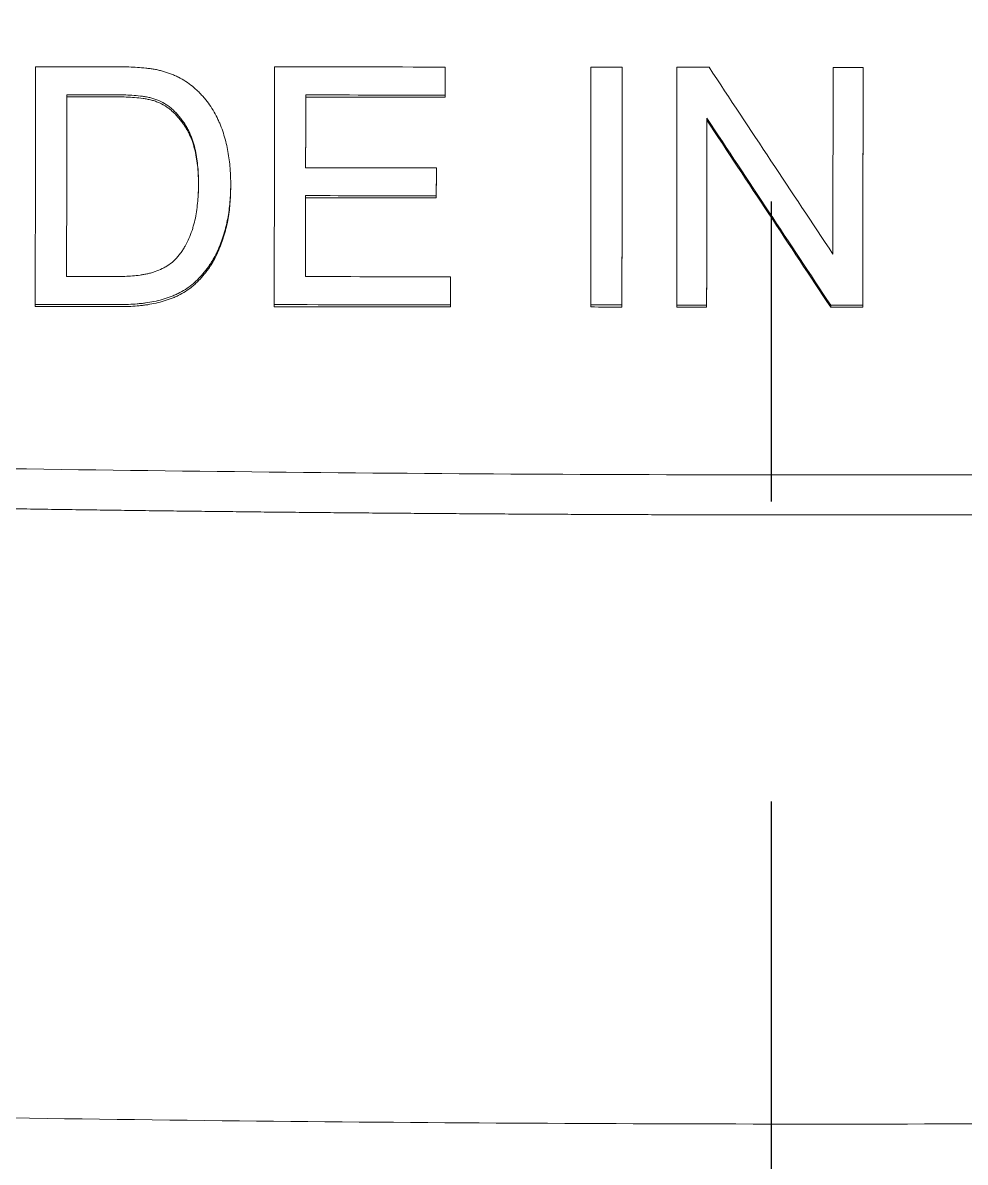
# Model space of a CAD drawing. Header units: millimetres. Extents: x 2433 to 4809, y -10272 to -6912.
# Drawn here: x 3178.15 to 3198.1, y -7682.22 to -7658.1 of the extents above; entities that cross this region are included whole.
import ezdxf

# ---------------------------------------------------------------- set-up
doc = ezdxf.new("R2010")
doc.units = ezdxf.units.MM
doc.linetypes.add('CENTERX2', pattern=[101.6, 63.5, -12.7, 12.7, -12.7])
doc.layers.add('CENTER', color=1, linetype='CENTERX2')

msp = doc.modelspace()

# ---------------------------------------------------------------- linework, layer by layer
at = {"linetype": 'Continuous', "lineweight": 18, "extrusion": (-1.22465e-16, -1, 0)}
for p, q in [((3187.096, -7659.039), (3187.096, -7659.083)), ((3190.841, -7659.043), (3190.841, -7659.087)), ((3195.939, -7659.049), (3195.939, -7659.093)), ((3179.084, -7659.626), (3179.084, -7659.67)), ((3184.142, -7659.63), (3184.142, -7659.674)), ((3187.095, -7659.633), (3187.095, -7659.676)), ((3192.633, -7660.122), (3192.633, -7660.166)), ((3186.907, -7661.174), (3186.907, -7661.218)), ((3184.139, -7661.761), (3184.139, -7661.805)), ((3186.906, -7661.764), (3186.906, -7661.808)), ((3187.207, -7663.478), (3187.207, -7663.522)), ((3178.416, -7664.108), (3178.416, -7664.064)), ((3183.475, -7664.068), (3183.475, -7664.112)), ((3187.206, -7664.071), (3187.206, -7664.115)), ((3190.173, -7664.074), (3190.173, -7664.118)), ((3190.835, -7664.075), (3190.835, -7664.119)), ((3191.994, -7664.076), (3191.994, -7664.12)), ((3192.628, -7664.077), (3192.628, -7664.121)), ((3195.254, -7664.08), (3195.254, -7664.124)), ((3195.934, -7664.081), (3195.934, -7664.125))]:
    msp.add_line(p, q, dxfattribs=at)
at = {"linetype": 'Continuous', "lineweight": 18}
for points, degree in [([(3178.422, -7659.033), (3178.42, -7660.71), (3178.418, -7662.387), (3178.416, -7664.064)], 3), ([(3183.481, -7659.036), (3183.479, -7660.714), (3183.477, -7662.391), (3183.475, -7664.068)], 3), ([(3187.096, -7659.039), (3185.891, -7659.038), (3184.686, -7659.037), (3183.481, -7659.036)], 3), ([(3187.095, -7659.633), (3187.095, -7659.435), (3187.096, -7659.237), (3187.096, -7659.039)], 3), ([(3187.095, -7659.676), (3187.095, -7659.479), (3187.096, -7659.281), (3187.096, -7659.083)], 3), ([(3190.178, -7659.042), (3190.176, -7660.72), (3190.175, -7662.397), (3190.173, -7664.074)], 3), ([(3190.841, -7659.043), (3190.62, -7659.043), (3190.399, -7659.042), (3190.178, -7659.042)], 3), ([(3190.835, -7664.075), (3190.837, -7662.398), (3190.839, -7660.721), (3190.841, -7659.043)], 3), ([(3190.835, -7664.119), (3190.837, -7662.442), (3190.839, -7660.764), (3190.841, -7659.087)], 3), ([(3192, -7659.044), (3191.998, -7660.722), (3191.996, -7662.399), (3191.994, -7664.076)], 3), ([(3192.679, -7659.045), (3192.453, -7659.045), (3192.226, -7659.044), (3192, -7659.044)], 3), ([(3195.3, -7662.998), (3194.427, -7661.681), (3193.553, -7660.363), (3192.679, -7659.045)], 3), ([(3195.305, -7659.048), (3195.303, -7660.365), (3195.302, -7661.682), (3195.3, -7662.998)], 3), ([(3195.939, -7659.049), (3195.728, -7659.048), (3195.516, -7659.048), (3195.305, -7659.048)], 3), ([(3195.934, -7664.081), (3195.936, -7662.404), (3195.938, -7660.726), (3195.939, -7659.049)], 3), ([(3195.934, -7664.125), (3195.936, -7662.448), (3195.938, -7660.77), (3195.939, -7659.093)], 3), ([(3179.08, -7663.471), (3179.081, -7662.19), (3179.083, -7660.908), (3179.084, -7659.626)], 3), ([(3184.14, -7661.172), (3184.14, -7660.658), (3184.141, -7660.144), (3184.142, -7659.63)], 3), ([(3184.142, -7659.63), (3185.126, -7659.631), (3186.111, -7659.632), (3187.095, -7659.633)], 3), ([(3179.08, -7663.471), (3179.081, -7662.204), (3179.083, -7660.937), (3179.084, -7659.67)], 3), ([(3184.14, -7661.172), (3184.14, -7660.673), (3184.141, -7660.173), (3184.142, -7659.674)], 3), ([(3184.142, -7659.674), (3185.126, -7659.675), (3186.111, -7659.676), (3187.095, -7659.676)], 3), ([(3192.628, -7664.077), (3192.63, -7662.759), (3192.631, -7661.44), (3192.633, -7660.122)], 3), ([(3192.633, -7660.122), (3193.507, -7661.441), (3194.381, -7662.761), (3195.254, -7664.08)], 3), ([(3192.628, -7664.121), (3192.63, -7662.803), (3192.631, -7661.484), (3192.633, -7660.166)], 3), ([(3192.633, -7660.166), (3193.507, -7661.485), (3194.381, -7662.805), (3195.254, -7664.124)], 3), ([(3186.907, -7661.174), (3185.984, -7661.173), (3185.062, -7661.173), (3184.14, -7661.172)], 3), ([(3186.906, -7661.764), (3186.906, -7661.567), (3186.906, -7661.371), (3186.907, -7661.174)], 3), ([(3186.906, -7661.808), (3186.906, -7661.611), (3186.906, -7661.415), (3186.907, -7661.218)], 3), ([(3182.553, -7661.51), (3182.553, -7661.488), (3182.553, -7661.466)], 2), ([(3184.137, -7663.475), (3184.138, -7662.904), (3184.139, -7662.333), (3184.139, -7661.761)], 3), ([(3184.137, -7663.475), (3184.138, -7662.919), (3184.139, -7662.362), (3184.139, -7661.805)], 3), ([(3184.139, -7661.761), (3185.061, -7661.762), (3185.984, -7661.763), (3186.906, -7661.764)], 3), ([(3184.139, -7661.805), (3185.061, -7661.806), (3185.984, -7661.807), (3186.906, -7661.808)], 3), ([(3180.146, -7663.472), (3179.791, -7663.472), (3179.435, -7663.472), (3179.08, -7663.471)], 3), ([(3187.207, -7663.478), (3186.184, -7663.477), (3185.16, -7663.476), (3184.137, -7663.475)], 3), ([(3187.206, -7664.071), (3187.207, -7663.874), (3187.207, -7663.676), (3187.207, -7663.478)], 3), ([(3187.206, -7664.115), (3187.207, -7663.917), (3187.207, -7663.72), (3187.207, -7663.522)], 3), ([(3183.475, -7664.068), (3184.719, -7664.069), (3185.963, -7664.07), (3187.206, -7664.071)], 3), ([(3183.475, -7664.112), (3184.719, -7664.113), (3185.963, -7664.114), (3187.206, -7664.115)], 3), ([(3190.173, -7664.074), (3190.393, -7664.075), (3190.614, -7664.075), (3190.835, -7664.075)], 3), ([(3190.173, -7664.118), (3190.393, -7664.118), (3190.614, -7664.119), (3190.835, -7664.119)], 3), ([(3191.994, -7664.076), (3192.206, -7664.077), (3192.417, -7664.077), (3192.628, -7664.077)], 3), ([(3191.994, -7664.12), (3192.206, -7664.12), (3192.417, -7664.121), (3192.628, -7664.121)], 3), ([(3195.254, -7664.08), (3195.481, -7664.08), (3195.707, -7664.081), (3195.934, -7664.081)], 3), ([(3195.254, -7664.124), (3195.481, -7664.124), (3195.707, -7664.124), (3195.934, -7664.125)], 3)]:
    msp.add_open_spline(points, degree=degree, dxfattribs=at)
for points, knots in [([(3178.416, -7664.064), (3178.896, -7664.065), (3179.495, -7664.065), (3180.094, -7664.066), (3180.243, -7664.066), (3180.273, -7664.066), (3180.333, -7664.065), (3180.363, -7664.064), (3180.453, -7664.06), (3180.513, -7664.057), (3180.603, -7664.049), (3180.633, -7664.046), (3180.692, -7664.04), (3180.722, -7664.036), (3180.811, -7664.024), (3180.87, -7664.014), (3180.987, -7663.99), (3181.045, -7663.976), (3181.16, -7663.943), (3181.217, -7663.925), (3181.302, -7663.893), (3181.33, -7663.882), (3181.385, -7663.859), (3181.413, -7663.846), (3181.493, -7663.807), (3181.545, -7663.778), (3181.645, -7663.714), (3181.693, -7663.678), (3181.763, -7663.621), (3181.786, -7663.601), (3181.83, -7663.56), (3181.851, -7663.539), (3181.914, -7663.475), (3181.954, -7663.43), (3182.011, -7663.361), (3182.03, -7663.337), (3182.066, -7663.29), (3182.084, -7663.265), (3182.118, -7663.216), (3182.134, -7663.191), (3182.166, -7663.139), (3182.181, -7663.113), (3182.224, -7663.035), (3182.251, -7662.982), (3182.325, -7662.819), (3182.366, -7662.708), (3182.411, -7662.566), (3182.42, -7662.537), (3182.437, -7662.48), (3182.444, -7662.451), (3182.467, -7662.364), (3182.479, -7662.305), (3182.512, -7662.13), (3182.528, -7662.012), (3182.548, -7661.776), (3182.553, -7661.658), (3182.554, -7661.48), (3182.553, -7661.421), (3182.55, -7661.332), (3182.548, -7661.302), (3182.545, -7661.242), (3182.543, -7661.212), (3182.531, -7661.063), (3182.516, -7660.945), (3182.474, -7660.712), (3182.446, -7660.597), (3182.394, -7660.426), (3182.375, -7660.37), (3182.343, -7660.286), (3182.332, -7660.258), (3182.309, -7660.203), (3182.297, -7660.176), (3182.233, -7660.041), (3182.174, -7659.938), (3182.072, -7659.792), (3182.036, -7659.744), (3181.978, -7659.675), (3181.958, -7659.653), (3181.918, -7659.609), (3181.876, -7659.566), (3181.833, -7659.525), (3181.789, -7659.486), (3181.767, -7659.466), (3181.698, -7659.41), (3181.603, -7659.34), (3181.499, -7659.281), (3181.419, -7659.24), (3181.391, -7659.227), (3181.337, -7659.203), (3181.254, -7659.169), (3181.169, -7659.142), (3181.082, -7659.118), (3181.053, -7659.111), (3180.995, -7659.097), (3180.966, -7659.092), (3180.907, -7659.081), (3180.877, -7659.077), (3180.817, -7659.068), (3180.787, -7659.065), (3180.698, -7659.055), (3180.638, -7659.05), (3180.459, -7659.039), (3180.339, -7659.035), (3180.189, -7659.034), (3180.16, -7659.034), (3180.1, -7659.034), (3180.01, -7659.034), (3179.441, -7659.033), (3178.901, -7659.033), (3178.422, -7659.033)], [0, 0, 0, 0, 0.125, 0.15625, 0.15625, 0.164062, 0.164062, 0.171875, 0.171875, 0.1875, 0.1875, 0.195312, 0.195312, 0.203125, 0.203125, 0.21875, 0.21875, 0.234375, 0.234375, 0.25, 0.25, 0.257812, 0.257812, 0.265625, 0.265625, 0.28125, 0.28125, 0.296875, 0.296875, 0.304687, 0.304687, 0.3125, 0.3125, 0.328125, 0.328125, 0.335937, 0.335937, 0.34375, 0.34375, 0.351562, 0.351562, 0.359375, 0.359375, 0.375, 0.375, 0.40625, 0.40625, 0.414062, 0.414062, 0.421875, 0.421875, 0.4375, 0.4375, 0.46875, 0.46875, 0.5, 0.5, 0.515625, 0.515625, 0.523437, 0.523437, 0.53125, 0.53125, 0.5625, 0.5625, 0.59375, 0.59375, 0.609375, 0.609375, 0.617187, 0.617187, 0.625, 0.625, 0.65625, 0.65625, 0.671875, 0.671875, 0.679687, 0.679687, 0.6875, 0.695312, 0.695312, 0.703125, 0.703125, 0.71875, 0.734375, 0.734375, 0.742187, 0.742187, 0.75, 0.765625, 0.765625, 0.773437, 0.773437, 0.78125, 0.78125, 0.789062, 0.789062, 0.796875, 0.796875, 0.8125, 0.8125, 0.84375, 0.84375, 0.851562, 0.851562, 0.859375, 0.875, 1, 1, 1, 1]), ([(3179.084, -7659.626), (3179.322, -7659.627), (3179.618, -7659.627), (3179.945, -7659.627), (3180.034, -7659.627), (3180.093, -7659.627), (3180.123, -7659.627), (3180.212, -7659.627), (3180.271, -7659.628), (3180.39, -7659.632), (3180.449, -7659.636), (3180.567, -7659.645), (3180.627, -7659.651), (3180.715, -7659.663), (3180.745, -7659.668), (3180.803, -7659.678), (3180.833, -7659.684), (3180.877, -7659.695), (3180.892, -7659.699), (3180.921, -7659.707), (3180.935, -7659.712), (3180.979, -7659.726), (3181.007, -7659.737), (3181.089, -7659.773), (3181.142, -7659.802), (3181.217, -7659.853), (3181.242, -7659.871), (3181.289, -7659.908), (3181.312, -7659.928), (3181.379, -7659.989), (3181.42, -7660.033), (3181.478, -7660.102), (3181.496, -7660.125), (3181.533, -7660.174), (3181.55, -7660.198), (3181.584, -7660.249), (3181.6, -7660.274), (3181.631, -7660.325), (3181.646, -7660.352), (3181.687, -7660.432), (3181.711, -7660.487), (3181.742, -7660.572), (3181.752, -7660.601), (3181.77, -7660.659), (3181.778, -7660.688), (3181.8, -7660.775), (3181.813, -7660.834), (3181.834, -7660.951), (3181.842, -7661.011), (3181.856, -7661.13), (3181.861, -7661.19), (3181.868, -7661.31), (3181.87, -7661.37), (3181.872, -7661.49), (3181.872, -7661.55), (3181.869, -7661.67), (3181.867, -7661.73), (3181.855, -7661.909), (3181.842, -7662.028), (3181.812, -7662.205), (3181.799, -7662.264), (3181.778, -7662.352), (3181.77, -7662.381), (3181.753, -7662.44), (3181.744, -7662.468), (3181.715, -7662.554), (3181.693, -7662.61), (3181.645, -7662.721), (3181.619, -7662.775), (3181.574, -7662.854), (3181.559, -7662.88), (3181.526, -7662.931), (3181.508, -7662.956), (3181.454, -7663.029), (3181.415, -7663.075), (3181.372, -7663.119)], [0, 0, 0, 0, 0.125, 0.15625, 0.171875, 0.171875, 0.1875, 0.1875, 0.21875, 0.21875, 0.25, 0.25, 0.28125, 0.28125, 0.296875, 0.296875, 0.3125, 0.3125, 0.320313, 0.320313, 0.328125, 0.328125, 0.34375, 0.34375, 0.375, 0.375, 0.390625, 0.390625, 0.40625, 0.40625, 0.4375, 0.4375, 0.453125, 0.453125, 0.46875, 0.46875, 0.484375, 0.484375, 0.5, 0.5, 0.53125, 0.53125, 0.546875, 0.546875, 0.5625, 0.5625, 0.59375, 0.59375, 0.625, 0.625, 0.65625, 0.65625, 0.6875, 0.6875, 0.71875, 0.71875, 0.75, 0.75, 0.8125, 0.8125, 0.84375, 0.84375, 0.859375, 0.859375, 0.875, 0.875, 0.90625, 0.90625, 0.9375, 0.9375, 0.953125, 0.953125, 0.96875, 0.96875, 1, 1, 1, 1]), ([(3179.084, -7659.67), (3179.324, -7659.67), (3179.623, -7659.671), (3179.952, -7659.671), (3180.042, -7659.671), (3180.102, -7659.671), (3180.132, -7659.671), (3180.222, -7659.671), (3180.282, -7659.672), (3180.401, -7659.677), (3180.461, -7659.68), (3180.58, -7659.69), (3180.639, -7659.696), (3180.728, -7659.709), (3180.757, -7659.714), (3180.816, -7659.725), (3180.846, -7659.731), (3180.904, -7659.746), (3180.934, -7659.755), (3180.991, -7659.774), (3181.019, -7659.786), (3181.1, -7659.823), (3181.152, -7659.853), (3181.215, -7659.895), (3181.227, -7659.904), (3181.251, -7659.922), (3181.287, -7659.95), (3181.321, -7659.98), (3181.387, -7660.041), (3181.427, -7660.085), (3181.485, -7660.154), (3181.503, -7660.178), (3181.539, -7660.226), (3181.556, -7660.251), (3181.581, -7660.289), (3181.589, -7660.301), (3181.605, -7660.327), (3181.613, -7660.339), (3181.636, -7660.378), (3181.651, -7660.404), (3181.691, -7660.484), (3181.715, -7660.54), (3181.745, -7660.625), (3181.755, -7660.654), (3181.772, -7660.711), (3181.78, -7660.74), (3181.802, -7660.827), (3181.815, -7660.886), (3181.835, -7661.003), (3181.843, -7661.062), (3181.856, -7661.181), (3181.861, -7661.241), (3181.868, -7661.361), (3181.87, -7661.421), (3181.872, -7661.541), (3181.872, -7661.6), (3181.87, -7661.684), (3181.869, -7661.709), (3181.868, -7661.733)], [0, 0, 0, 0, 0.170878, 0.213598, 0.234957, 0.234957, 0.256317, 0.256317, 0.299037, 0.299037, 0.341756, 0.341756, 0.384476, 0.384476, 0.405836, 0.405836, 0.427195, 0.427195, 0.448555, 0.448555, 0.469915, 0.469915, 0.512634, 0.512634, 0.523314, 0.523314, 0.533994, 0.555354, 0.555354, 0.598073, 0.598073, 0.619433, 0.619433, 0.640793, 0.640793, 0.651473, 0.651473, 0.662153, 0.662153, 0.683512, 0.683512, 0.726232, 0.726232, 0.747592, 0.747592, 0.768952, 0.768952, 0.811671, 0.811671, 0.854391, 0.854391, 0.89711, 0.89711, 0.93983, 0.93983, 0.982549, 0.982549, 1, 1, 1, 1]), ([(3178.416, -7664.108), (3178.896, -7664.109), (3179.495, -7664.109), (3180.095, -7664.109), (3180.244, -7664.11), (3180.274, -7664.109), (3180.334, -7664.108), (3180.364, -7664.108), (3180.454, -7664.104), (3180.514, -7664.101), (3180.604, -7664.093), (3180.634, -7664.09), (3180.694, -7664.084), (3180.723, -7664.08), (3180.812, -7664.067), (3180.871, -7664.057), (3180.988, -7664.033), (3181.046, -7664.019), (3181.162, -7663.987), (3181.219, -7663.968), (3181.303, -7663.937), (3181.331, -7663.926), (3181.387, -7663.902), (3181.414, -7663.89), (3181.494, -7663.85), (3181.546, -7663.821), (3181.646, -7663.757), (3181.695, -7663.721), (3181.764, -7663.664), (3181.787, -7663.644), (3181.831, -7663.603), (3181.853, -7663.582), (3181.916, -7663.518), (3181.955, -7663.473), (3182.012, -7663.403), (3182.031, -7663.38), (3182.067, -7663.332), (3182.085, -7663.308), (3182.119, -7663.258), (3182.135, -7663.233), (3182.167, -7663.182), (3182.182, -7663.156), (3182.225, -7663.077), (3182.252, -7663.024), (3182.326, -7662.861), (3182.367, -7662.75), (3182.412, -7662.608), (3182.421, -7662.579), (3182.437, -7662.522), (3182.445, -7662.493), (3182.467, -7662.405), (3182.48, -7662.347), (3182.513, -7662.171), (3182.528, -7662.054), (3182.548, -7661.818), (3182.553, -7661.699), (3182.553, -7661.556), (3182.553, -7661.532), (3182.553, -7661.507)], [0, 0, 0, 0, 0.24683, 0.308537, 0.308537, 0.323964, 0.323964, 0.339391, 0.339391, 0.370245, 0.370245, 0.385672, 0.385672, 0.401098, 0.401098, 0.431952, 0.431952, 0.462806, 0.462806, 0.49366, 0.49366, 0.509086, 0.509086, 0.524513, 0.524513, 0.555367, 0.555367, 0.586221, 0.586221, 0.601648, 0.601648, 0.617074, 0.617074, 0.647928, 0.647928, 0.663355, 0.663355, 0.678782, 0.678782, 0.694209, 0.694209, 0.709636, 0.709636, 0.740489, 0.740489, 0.802197, 0.802197, 0.817624, 0.817624, 0.833051, 0.833051, 0.863904, 0.863904, 0.925612, 0.925612, 0.987319, 0.987319, 1, 1, 1, 1]), ([(3181.372, -7663.119), (3181.333, -7663.158), (3181.291, -7663.192), (3181.224, -7663.239), (3181.201, -7663.254), (3181.154, -7663.281), (3181.129, -7663.294), (3181.056, -7663.331), (3181.006, -7663.351), (3180.929, -7663.378), (3180.903, -7663.387), (3180.851, -7663.401), (3180.824, -7663.408), (3180.771, -7663.42), (3180.744, -7663.425), (3180.69, -7663.435), (3180.663, -7663.439), (3180.582, -7663.45), (3180.528, -7663.456), (3180.419, -7663.465), (3180.365, -7663.468), (3180.256, -7663.471), (3180.201, -7663.472), (3180.146, -7663.472)], [0, 0, 0, 0, 0.125, 0.125, 0.1875, 0.1875, 0.25, 0.25, 0.375, 0.375, 0.4375, 0.4375, 0.5, 0.5, 0.5625, 0.5625, 0.625, 0.625, 0.75, 0.75, 0.875, 0.875, 1, 1, 1, 1])]:
    msp.add_open_spline(points, degree=3, knots=knots, dxfattribs=at)
at = {"linetype": 'Continuous', "lineweight": 13}
for points, knots in [([(3099.939, -7663.719), (3100.057, -7663.729), (3100.291, -7663.748), (3100.642, -7663.776), (3100.992, -7663.804), (3101.342, -7663.832), (3101.69, -7663.86), (3102.037, -7663.887), (3102.383, -7663.915), (3102.729, -7663.942), (3103.073, -7663.969), (3103.416, -7663.996), (3103.758, -7664.022), (3104.1, -7664.049), (3104.44, -7664.076), (3104.779, -7664.102), (3105.118, -7664.128), (3105.455, -7664.154), (3105.791, -7664.18), (3106.126, -7664.206), (3106.461, -7664.232), (3106.794, -7664.257), (3107.126, -7664.283), (3107.457, -7664.308), (3107.788, -7664.333), (3108.117, -7664.358), (3108.445, -7664.383), (3108.772, -7664.408), (3109.098, -7664.432), (3109.423, -7664.457), (3109.748, -7664.481), (3110.071, -7664.505), (3110.393, -7664.529), (3110.714, -7664.553), (3111.034, -7664.577), (3111.353, -7664.6), (3111.605, -7664.618), (3111.813, -7664.634), (3112.003, -7664.648), (3112.265, -7664.667), (3112.597, -7664.691), (3113.002, -7664.72), (3113.478, -7664.754), (3114.025, -7664.793), (3114.644, -7664.837), (3115.335, -7664.885), (3116.097, -7664.938), (3116.931, -7664.996), (3117.836, -7665.057), (3118.813, -7665.123), (3119.862, -7665.193), (3120.982, -7665.266), (3122.174, -7665.343), (3124.298, -7665.477), (3127.33, -7665.662), (3131.246, -7665.888), (3135.164, -7666.1), (3139.084, -7666.299), (3143.004, -7666.484), (3149.557, -7666.772), (3158.73, -7667.111), (3170.511, -7667.426), (3182.254, -7667.619), (3193.979, -7667.692), (3205.705, -7667.646), (3217.454, -7667.479), (3229.223, -7667.192), (3239.037, -7666.851), (3246.889, -7666.518), (3252.77, -7666.238), (3258.645, -7665.928), (3263.148, -7665.668), (3266.236, -7665.479), (3267.862, -7665.377), (3269.345, -7665.282), (3270.683, -7665.194), (3271.878, -7665.115), (3272.929, -7665.044), (3273.835, -7664.982), (3274.598, -7664.93), (3275.217, -7664.887), (3275.692, -7664.854), (3276.024, -7664.831), (3276.244, -7664.814), (3276.402, -7664.803), (3276.545, -7664.793), (3276.688, -7664.783), (3276.831, -7664.773), (3276.974, -7664.762), (3277.118, -7664.752), (3277.262, -7664.742), (3277.406, -7664.732), (3277.551, -7664.721), (3277.695, -7664.711), (3277.84, -7664.7), (3277.985, -7664.69), (3278.13, -7664.679), (3278.275, -7664.669), (3278.421, -7664.658), (3278.566, -7664.648), (3278.712, -7664.637), (3278.858, -7664.626), (3279.005, -7664.616), (3279.151, -7664.605), (3279.298, -7664.594), (3279.445, -7664.583), (3279.592, -7664.573), (3279.74, -7664.562), (3279.887, -7664.551), (3280.035, -7664.54), (3280.183, -7664.529), (3280.331, -7664.518), (3280.479, -7664.507), (3280.628, -7664.496), (3280.777, -7664.485), (3280.926, -7664.474), (3281.075, -7664.463), (3281.224, -7664.452), (3281.374, -7664.441), (3281.523, -7664.43), (3281.673, -7664.419), (3281.824, -7664.407), (3281.974, -7664.396), (3282.124, -7664.385), (3282.275, -7664.374), (3282.426, -7664.362), (3282.577, -7664.351), (3282.729, -7664.34), (3282.88, -7664.328), (3283.032, -7664.317), (3283.184, -7664.305), (3283.336, -7664.294), (3283.489, -7664.282), (3283.641, -7664.271), (3283.794, -7664.259), (3283.947, -7664.248), (3284.1, -7664.236), (3284.253, -7664.225), (3284.407, -7664.213), (3284.561, -7664.201), (3284.715, -7664.19), (3284.869, -7664.178), (3285.023, -7664.166), (3285.178, -7664.154), (3285.333, -7664.142), (3285.488, -7664.131), (3285.643, -7664.119), (3285.798, -7664.107), (3285.954, -7664.095), (3286.109, -7664.083), (3286.265, -7664.071), (3286.421, -7664.059), (3286.578, -7664.047), (3286.734, -7664.034), (3286.891, -7664.022), (3287.048, -7664.01), (3287.205, -7663.998), (3287.362, -7663.986), (3287.52, -7663.973), (3287.678, -7663.961), (3287.836, -7663.949), (3287.941, -7663.94), (3287.994, -7663.936)], [0, 0, 0, 0, 0.001879, 0.003752, 0.00562, 0.007482, 0.00934, 0.011191, 0.013038, 0.014879, 0.016715, 0.018545, 0.02037, 0.02219, 0.024004, 0.025813, 0.027616, 0.029414, 0.031206, 0.032993, 0.034775, 0.036551, 0.038322, 0.040087, 0.041847, 0.043601, 0.04535, 0.047094, 0.048832, 0.050564, 0.052291, 0.054013, 0.055729, 0.05744, 0.059145, 0.060844, 0.062536, 0.063166, 0.064178, 0.065571, 0.067344, 0.069497, 0.072031, 0.074947, 0.078244, 0.081922, 0.085981, 0.090421, 0.095242, 0.100444, 0.106027, 0.111991, 0.118336, 0.125061, 0.145898, 0.166738, 0.187579, 0.208423, 0.22927, 0.25012, 0.312936, 0.375525, 0.437893, 0.500048, 0.562328, 0.624724, 0.687244, 0.749895, 0.781197, 0.81247, 0.843714, 0.874931, 0.884353, 0.89301, 0.900902, 0.908028, 0.914388, 0.919982, 0.92481, 0.928872, 0.932167, 0.934698, 0.936464, 0.937463, 0.938222, 0.938982, 0.939744, 0.940507, 0.941271, 0.942037, 0.942803, 0.943571, 0.94434, 0.94511, 0.945881, 0.946653, 0.947426, 0.9482, 0.948975, 0.949751, 0.950529, 0.951307, 0.952087, 0.952868, 0.95365, 0.954432, 0.955216, 0.956001, 0.956788, 0.957575, 0.958363, 0.959153, 0.959943, 0.960735, 0.961527, 0.962321, 0.963116, 0.963912, 0.964709, 0.965507, 0.966306, 0.967106, 0.967908, 0.96871, 0.969514, 0.970318, 0.971124, 0.971931, 0.972738, 0.973547, 0.974357, 0.975168, 0.975981, 0.976794, 0.977608, 0.978424, 0.97924, 0.980058, 0.980876, 0.981696, 0.982517, 0.983339, 0.984161, 0.984985, 0.985811, 0.986637, 0.987464, 0.988292, 0.989122, 0.989952, 0.990783, 0.991616, 0.99245, 0.993284, 0.99412, 0.994957, 0.995795, 0.996634, 0.997474, 0.998315, 0.999157, 1, 1, 1, 1]), ([(3288.052, -7664.791), (3287.922, -7664.802), (3287.664, -7664.822), (3287.276, -7664.853), (3286.891, -7664.883), (3286.508, -7664.913), (3286.127, -7664.943), (3285.748, -7664.972), (3285.058, -7665.026), (3284.144, -7665.096), (3283.087, -7665.176), (3282.283, -7665.237), (3281.731, -7665.278), (3281.371, -7665.305), (3281.12, -7665.324), (3280.895, -7665.34), (3280.67, -7665.357), (3280.445, -7665.374), (3280.22, -7665.39), (3279.996, -7665.406), (3279.772, -7665.423), (3279.548, -7665.439), (3279.325, -7665.455), (3279.102, -7665.471), (3278.879, -7665.487), (3278.656, -7665.503), (3278.434, -7665.519), (3278.211, -7665.535), (3277.777, -7665.565), (3277.137, -7665.61), (3276.29, -7665.67), (3275.458, -7665.728), (3274.345, -7665.804), (3272.954, -7665.899), (3271.275, -7666.012), (3269.736, -7666.113), (3268.337, -7666.203), (3267.077, -7666.282), (3265.817, -7666.36), (3264.55, -7666.437), (3262.704, -7666.547), (3259.711, -7666.72), (3255.007, -7666.976), (3248.592, -7667.294), (3240.725, -7667.634), (3231.917, -7667.95), (3222.68, -7668.207), (3213.268, -7668.392), (3203.679, -7668.503), (3197.031, -7668.523), (3193.381, -7668.518), (3192.791, -7668.517), (3192.2, -7668.515), (3191.609, -7668.514), (3191.018, -7668.512), (3190.427, -7668.509), (3189.836, -7668.507), (3189.246, -7668.504), (3188.655, -7668.501), (3188.064, -7668.497), (3187.473, -7668.493), (3186.882, -7668.489), (3186.291, -7668.484), (3185.7, -7668.48), (3185.109, -7668.475), (3184.518, -7668.469), (3183.927, -7668.464), (3183.336, -7668.458), (3182.745, -7668.451), (3182.154, -7668.445), (3181.564, -7668.438), (3180.973, -7668.431), (3180.382, -7668.423), (3179.791, -7668.415), (3179.2, -7668.407), (3178.61, -7668.399), (3178.019, -7668.39), (3177.428, -7668.381), (3176.837, -7668.372), (3176.246, -7668.362), (3175.656, -7668.352), (3175.065, -7668.342), (3174.474, -7668.332), (3173.884, -7668.321), (3173.293, -7668.31), (3172.702, -7668.298), (3172.112, -7668.287), (3171.521, -7668.275), (3170.93, -7668.262), (3170.34, -7668.25), (3169.749, -7668.237), (3169.158, -7668.223), (3168.568, -7668.21), (3167.977, -7668.196), (3167.387, -7668.182), (3166.796, -7668.167), (3166.205, -7668.153), (3165.615, -7668.138), (3165.024, -7668.122), (3164.434, -7668.107), (3163.843, -7668.091), (3163.252, -7668.074), (3162.662, -7668.058), (3162.071, -7668.041), (3161.481, -7668.024), (3160.89, -7668.006), (3160.3, -7667.988), (3159.709, -7667.97), (3159.119, -7667.952), (3158.528, -7667.933), (3157.938, -7667.914), (3157.347, -7667.895), (3156.757, -7667.875), (3156.166, -7667.855), (3155.576, -7667.835), (3154.985, -7667.815), (3154.395, -7667.794), (3153.804, -7667.773), (3153.214, -7667.751), (3152.623, -7667.73), (3152.033, -7667.708), (3151.442, -7667.685), (3150.852, -7667.663), (3150.261, -7667.64), (3149.671, -7667.616), (3149.08, -7667.593), (3148.49, -7667.569), (3147.899, -7667.545), (3147.309, -7667.52), (3146.718, -7667.496), (3146.128, -7667.471), (3145.537, -7667.445), (3144.947, -7667.42), (3144.357, -7667.394), (3143.766, -7667.367), (3143.176, -7667.341), (3142.585, -7667.314), (3141.995, -7667.287), (3141.405, -7667.259), (3140.814, -7667.231), (3140.224, -7667.203), (3139.634, -7667.175), (3139.043, -7667.146), (3138.453, -7667.117), (3137.863, -7667.088), (3137.272, -7667.058), (3136.682, -7667.028), (3136.092, -7666.998), (3135.502, -7666.968), (3134.912, -7666.937), (3134.321, -7666.906), (3133.731, -7666.874), (3133.141, -7666.843), (3132.551, -7666.811), (3131.961, -7666.778), (3131.371, -7666.746), (3130.781, -7666.713), (3130.191, -7666.679), (3129.601, -7666.646), (3129.011, -7666.612), (3128.421, -7666.578), (3127.831, -7666.543), (3127.241, -7666.509), (3126.651, -7666.474), (3126.061, -7666.438), (3125.471, -7666.403), (3124.881, -7666.367), (3124.292, -7666.33), (3123.702, -7666.294), (3123.112, -7666.257), (3122.522, -7666.22), (3121.933, -7666.182), (3121.343, -7666.144), (3120.753, -7666.106), (3120.164, -7666.068), (3119.574, -7666.029), (3118.984, -7665.99), (3118.395, -7665.951), (3117.805, -7665.911), (3117.216, -7665.872), (3116.626, -7665.831), (3116.037, -7665.791), (3115.447, -7665.75), (3114.858, -7665.709), (3114.269, -7665.668), (3113.68, -7665.626), (3113.091, -7665.584), (3112.502, -7665.542), (3111.922, -7665.5), (3111.358, -7665.459), (3110.811, -7665.419), (3110.273, -7665.379), (3109.735, -7665.339), (3109.196, -7665.299), (3108.656, -7665.258), (3108.114, -7665.217), (3107.571, -7665.175), (3107.026, -7665.134), (3106.481, -7665.091), (3105.935, -7665.049), (3105.388, -7665.007), (3104.841, -7664.965), (3104.293, -7664.923), (3103.745, -7664.881), (3103.195, -7664.838), (3102.644, -7664.795), (3102.092, -7664.751), (3101.54, -7664.707), (3100.987, -7664.663), (3100.433, -7664.619), (3100.063, -7664.589), (3099.878, -7664.574)], [0, 0, 0, 0, 0.002075, 0.004138, 0.006191, 0.008234, 0.010265, 0.012285, 0.014295, 0.021282, 0.026906, 0.031182, 0.034123, 0.035734, 0.036934, 0.038133, 0.039331, 0.040527, 0.041722, 0.042916, 0.044109, 0.0453, 0.04649, 0.047678, 0.048865, 0.050051, 0.051235, 0.052418, 0.053599, 0.058178, 0.06263, 0.067121, 0.071464, 0.080395, 0.089328, 0.098262, 0.104962, 0.111662, 0.118361, 0.12506, 0.131886, 0.147806, 0.172816, 0.206909, 0.250083, 0.298211, 0.347252, 0.397214, 0.448106, 0.499939, 0.503075, 0.50621, 0.509346, 0.512481, 0.515617, 0.518753, 0.521889, 0.525026, 0.528162, 0.531298, 0.534435, 0.537571, 0.540708, 0.543844, 0.546981, 0.550118, 0.553254, 0.55639, 0.559527, 0.562663, 0.565799, 0.568935, 0.572072, 0.575208, 0.578344, 0.58148, 0.584616, 0.587751, 0.590887, 0.594023, 0.597159, 0.600295, 0.60343, 0.606566, 0.609702, 0.612837, 0.615973, 0.619109, 0.622244, 0.62538, 0.628516, 0.631651, 0.634787, 0.637923, 0.641058, 0.644194, 0.647329, 0.650465, 0.653601, 0.656736, 0.659872, 0.663008, 0.666143, 0.669279, 0.672415, 0.675551, 0.678686, 0.681822, 0.684958, 0.688094, 0.69123, 0.694366, 0.697502, 0.700638, 0.703774, 0.70691, 0.710046, 0.713183, 0.716319, 0.719455, 0.722592, 0.725728, 0.728865, 0.732001, 0.735138, 0.738275, 0.741411, 0.744548, 0.747685, 0.750822, 0.753959, 0.757096, 0.760233, 0.763371, 0.766508, 0.769645, 0.772782, 0.775919, 0.779056, 0.782193, 0.785331, 0.788468, 0.791605, 0.794742, 0.797879, 0.801016, 0.804154, 0.807291, 0.810428, 0.813565, 0.816702, 0.819839, 0.822977, 0.826114, 0.829251, 0.832388, 0.835525, 0.838662, 0.841799, 0.844936, 0.848073, 0.85121, 0.854347, 0.857484, 0.860621, 0.863758, 0.866895, 0.870032, 0.873168, 0.876305, 0.879442, 0.882579, 0.885716, 0.888853, 0.891989, 0.895126, 0.898263, 0.9014, 0.904538, 0.907675, 0.910812, 0.913948, 0.917084, 0.92022, 0.923354, 0.926487, 0.929624, 0.932769, 0.935889, 0.938885, 0.94177, 0.944623, 0.947485, 0.950355, 0.953234, 0.95612, 0.959013, 0.961913, 0.96482, 0.967728, 0.970638, 0.973551, 0.97647, 0.979394, 0.982324, 0.985259, 0.988198, 0.991142, 0.994091, 0.997043, 1, 1, 1, 1]), ([(3289.859, -7677.581), (3289.758, -7677.588), (3289.555, -7677.6), (3289.252, -7677.619), (3288.951, -7677.637), (3288.65, -7677.656), (3288.35, -7677.674), (3288.051, -7677.691), (3287.753, -7677.709), (3287.456, -7677.726), (3287.161, -7677.743), (3286.713, -7677.769), (3286.116, -7677.802), (3285.473, -7677.837), (3284.951, -7677.864), (3284.558, -7677.886), (3284.202, -7677.907), (3283.906, -7677.929), (3283.646, -7677.952), (3283.396, -7677.976), (3283.169, -7678), (3282.974, -7678.021), (3282.825, -7678.037), (3282.675, -7678.053), (3282.526, -7678.069), (3282.389, -7678.084), (3282.261, -7678.097), (3282.137, -7678.11), (3281.999, -7678.124), (3281.847, -7678.139), (3281.68, -7678.156), (3281.5, -7678.173), (3281.306, -7678.192), (3281.099, -7678.211), (3280.813, -7678.238), (3280.454, -7678.271), (3280.026, -7678.309), (3279.599, -7678.346), (3279.172, -7678.381), (3278.744, -7678.415), (3278.317, -7678.449), (3277.949, -7678.476), (3277.541, -7678.505), (3276.992, -7678.544), (3276.144, -7678.604), (3274.997, -7678.684), (3273.55, -7678.783), (3271.933, -7678.891), (3270.282, -7678.999), (3268.731, -7679.098), (3267.288, -7679.188), (3264.32, -7679.371), (3259.821, -7679.632), (3253.786, -7679.952), (3247.84, -7680.235), (3239.782, -7680.578), (3229.664, -7680.928), (3217.542, -7681.221), (3205.673, -7681.385), (3193.978, -7681.43), (3182.284, -7681.359), (3170.416, -7681.168), (3158.279, -7680.848), (3148.103, -7680.472), (3139.975, -7680.107), (3133.983, -7679.807), (3127.986, -7679.475), (3123.738, -7679.218), (3121.239, -7679.059), (3120.491, -7679.011), (3119.742, -7678.963), (3118.994, -7678.914), (3118.245, -7678.864), (3117.496, -7678.814), (3116.748, -7678.764), (3115.999, -7678.713), (3115.251, -7678.661), (3114.502, -7678.609), (3113.754, -7678.557), (3113.005, -7678.504), (3112.257, -7678.45), (3111.509, -7678.396), (3110.76, -7678.342), (3110.197, -7678.3), (3109.817, -7678.272), (3109.62, -7678.257), (3109.42, -7678.241), (3109.217, -7678.225), (3109.011, -7678.208), (3108.802, -7678.191), (3108.59, -7678.173), (3108.375, -7678.155), (3108.157, -7678.136), (3107.936, -7678.116), (3107.711, -7678.096), (3107.484, -7678.075), (3107.253, -7678.053), (3106.963, -7678.026), (3106.622, -7677.993), (3106.237, -7677.955), (3105.875, -7677.918), (3105.591, -7677.888), (3105.377, -7677.866), (3105.228, -7677.849), (3105.079, -7677.833), (3104.93, -7677.816), (3104.801, -7677.802), (3104.694, -7677.79), (3104.608, -7677.78), (3104.523, -7677.771), (3104.439, -7677.763), (3104.356, -7677.755), (3104.274, -7677.747), (3104.193, -7677.739), (3104.113, -7677.732), (3104.008, -7677.723), (3103.876, -7677.712), (3103.712, -7677.7), (3103.539, -7677.689), (3103.356, -7677.678), (3103.164, -7677.666), (3102.963, -7677.655), (3102.753, -7677.643), (3102.361, -7677.622), (3101.788, -7677.59), (3101.125, -7677.551), (3100.545, -7677.517), (3100.051, -7677.487), (3099.553, -7677.456), (3099.052, -7677.425), (3098.549, -7677.393), (3098.212, -7677.371), (3098.043, -7677.36)], [0, 0, 0, 0, 0.001586, 0.003167, 0.004742, 0.006312, 0.007877, 0.009437, 0.010991, 0.012539, 0.014082, 0.01562, 0.019544, 0.02343, 0.025672, 0.02772, 0.029577, 0.031241, 0.032358, 0.033662, 0.035152, 0.035935, 0.036718, 0.037501, 0.038284, 0.039066, 0.039644, 0.040295, 0.041018, 0.041815, 0.042684, 0.043626, 0.044641, 0.045728, 0.046889, 0.049124, 0.051359, 0.053593, 0.055826, 0.058059, 0.060291, 0.062522, 0.063823, 0.066687, 0.071114, 0.077103, 0.084656, 0.093771, 0.10242, 0.11051, 0.118041, 0.125015, 0.156965, 0.188438, 0.219435, 0.249957, 0.314435, 0.377574, 0.439382, 0.499866, 0.56026, 0.622062, 0.685281, 0.749922, 0.781135, 0.812378, 0.843651, 0.874957, 0.878863, 0.88277, 0.886676, 0.890583, 0.89449, 0.898396, 0.902303, 0.90621, 0.910118, 0.914025, 0.917932, 0.92184, 0.925747, 0.929655, 0.933562, 0.93747, 0.938482, 0.93951, 0.940554, 0.941614, 0.94269, 0.943783, 0.944891, 0.946016, 0.947157, 0.948314, 0.949487, 0.950676, 0.951881, 0.953102, 0.955228, 0.95724, 0.959137, 0.960921, 0.961705, 0.962488, 0.96327, 0.964051, 0.964832, 0.965287, 0.965737, 0.966181, 0.966621, 0.967055, 0.967484, 0.967908, 0.968327, 0.968741, 0.969549, 0.970404, 0.971309, 0.972261, 0.973262, 0.974312, 0.975409, 0.976556, 0.980442, 0.98437, 0.986936, 0.989518, 0.992115, 0.994728, 0.997356, 1, 1, 1, 1])]:
    msp.add_open_spline(points, degree=3, knots=knots, dxfattribs=at)
at = {"layer": 'CENTER', "ltscale": 0.5}
msp.add_line((3193.999, -7706.336), (3193.999, -7164.142), dxfattribs=at)

doc.saveas('drawing.dxf')
